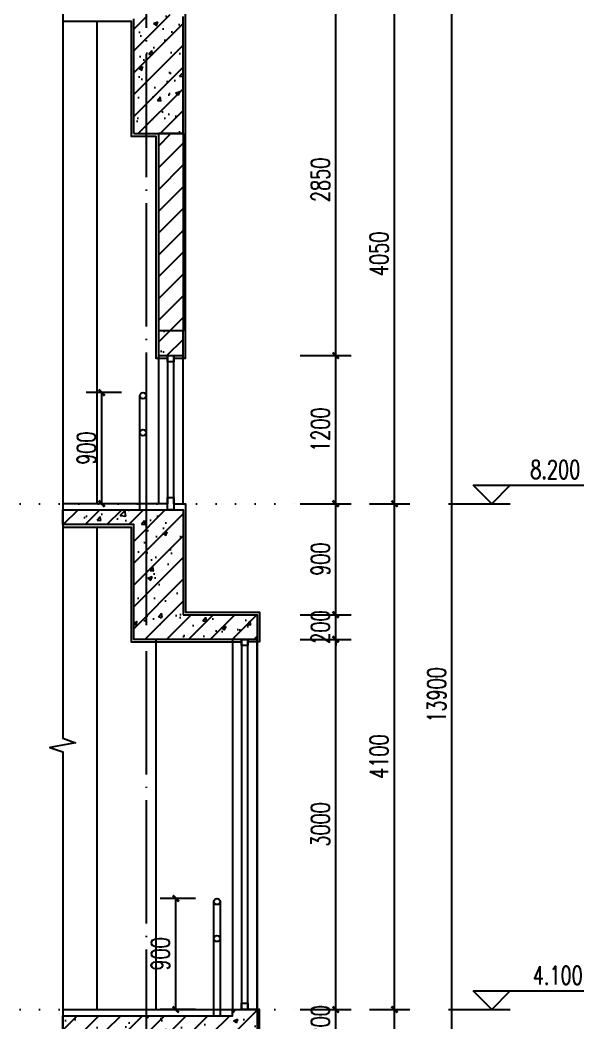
# Model space of a CAD drawing. Header units: millimetres. Extents: x -1048436 to -185795, y -983427 to 400387.
# Drawn here: x -598216 to -593645, y -731923 to -723794 of the extents above; entities that cross this region are included whole.
import ezdxf

# ---------------------------------------------------------------- set-up
doc = ezdxf.new("R2010")
doc.units = ezdxf.units.MM
doc.header["$LTSCALE"] = 500
doc.linetypes.add('DOT2', pattern=[3.175, 0, -3.175])
doc.linetypes.add('DOTE', pattern=[2.42, 2, -0.2, 0.02, -0.2])
for name, color, linetype in [('PUB_DIM', 3, 'Continuous'), ('建-填充', 9, 'Continuous'), ('建-墙', 254, 'Continuous'), ('建-墙-完成面', 95, 'Continuous'), ('建-墙-混凝土墙', 6, 'Continuous'), ('建-文字', 4, 'Continuous'), ('建-楼层线', 1, 'DOT2'), ('建-楼梯-扶手栏杆', 3, 'Continuous'), ('建-窗', 135, 'Continuous'), ('建-符号', 13, 'Continuous'), ('建-轴线', 16, 'DOTE')]:
    doc.layers.add(name, color=color, linetype=linetype)
doc.styles.add('_TCH_DIM', font='SIMPLEX', dxfattribs={"bigfont": 'GBCBIG'})
doc.styles.add('_TCH_DIM_T3', font='SIMPLEX', dxfattribs={"width": 0.705882, "bigfont": 'GBCBIG'})
doc.dimstyles.new('_TCH_ARCH&&50', dxfattribs={"dimtxt": 148.75, "dimasz": 50, "dimexe": 125, "dimexo": 150, "dimgap": 50, "dimtad": 1, "dimdec": 0, "dimzin": 0, "dimdsep": 46, "dimtxsty": '_TCH_DIM_T3', "dimblk": 'ARCHTICK', "dimcen": 0.09, "dimclrt": 7, "dimazin": 2, "dimtfac": 1, "dimtdec": 0, "dimtix": 1, "dimtmove": 2, "dimatfit": 3, "dimldrblk": 'ARCHTICK', "dimfxl": 1, "dimtolj": 1, "dimtzin": 0, "dimarcsym": 0})
pattern_1 = [(45, (194675.77, -145175.7), (-88.388348, 88.388348), []), (50, (194675.77, -145175.7), (358.63009, -31.37607), [37.5, -412.5]), (355, (194675.77, -145175.7), (-69.37567, 376.09607), [30, -330]), (100.4514, (194705.65, -145178.3), (289.25469, 344.71977), [31.8701, -350.57106]), (46.1842, (194675.77, -145075.7), (533.62052, -82.7595), [56.25, -618.75]), (96.6356, (194720.24, -145082.6), (467.33135, 487.05894), [47.80514, -525.8565]), (351.1842, (194675.77, -145075.7), (467.33097, 487.0593), [45, -495]), (21, (194725.77, -145100.7), (298.45353, -201.309445), [37.5, -412.5]), (326, (194725.77, -145100.7), (121.65767, 362.57502), [30, -330]), (71.4514, (194750.64, -145117.47), (420.11131, 161.26525), [31.8701, -350.57106]), (37.5, (194675.77, -145175.7), (6.079928, 166.446927), [0, -326, 0, -335, 0, -331.25]), (7.5, (194675.77, -145175.7), (131.53477, 197.205856), [0, -191, 0, -318.5, 0, -126.25]), (327.5, (194564.27, -145175.7), (266.911218, -11.277436), [0, -125, 0, -390, 0, -517.5]), (317.5, (194514.27, -145175.7), (291.593085, 50.05249), [0, -162.5, 0, -259, 0, -367.5])]

# ---------------------------------------------------------------- blocks, each defined once
blk = doc.blocks.new('_ArchTick')
at = {"color": 0, "linetype": 'ByBlock', "const_width": 0.4}
blk.add_lwpolyline([(-0.5, -0.5), (0.5, 0.5)], dxfattribs=at)
blk = doc.blocks.new('*D954')
at = {"layer": 'Defpoints', "color": 0, "transparency": 16777216}
for p in [(-595055.8, -722313.6), (-594714.8, -722313.6), (-595055.8, -736213.6)]:
    blk.add_point(p, dxfattribs=at)
at = {"layer": 'PUB_DIM', "color": 0, "lineweight": -2, "transparency": 16777216}
for p, q in [((-594905.8, -722313.6), (-594589.8, -722313.6)), ((-594714.8, -736213.6), (-594714.8, -722313.6)), ((-594905.8, -736213.6), (-594589.8, -736213.6))]:
    blk.add_line(p, q, dxfattribs=at)
at = {"layer": 'PUB_DIM', "color": 0, "lineweight": -2, "transparency": 16777216, "xscale": 50, "yscale": 50, "zscale": 50}
for p, rotation in [((-594714.8, -722313.6), 90), ((-594714.8, -736213.6), 270)]:
    blk.add_blockref('_ArchTick', p, dxfattribs=dict(at, rotation=rotation))
at = {"layer": 'PUB_DIM', "color": 7, "transparency": 16777216, "insert": (-594839.2, -729263.6), "char_height": 148.75, "attachment_point": 5, "rotation": 90, "style": '_TCH_DIM_T3'}
blk.add_mtext('\\A1;13900', dxfattribs=at)
blk = doc.blocks.new('*D956')
at = {"layer": 'Defpoints', "color": 0, "transparency": 16777216}
for p in [(-595532.3, -723663.6), (-595180.8, -723663.6), (-595532.3, -727713.6)]:
    blk.add_point(p, dxfattribs=at)
at = {"layer": 'PUB_DIM', "color": 0, "lineweight": -2, "transparency": 16777216}
for p, q in [((-595382.3, -723663.6), (-595055.8, -723663.6)), ((-595180.8, -727713.6), (-595180.8, -723663.6)), ((-595382.3, -727713.6), (-595055.8, -727713.6))]:
    blk.add_line(p, q, dxfattribs=at)
at = {"layer": 'PUB_DIM', "color": 0, "lineweight": -2, "transparency": 16777216, "xscale": 50, "yscale": 50, "zscale": 50}
for p, rotation in [((-595180.8, -723663.6), 90), ((-595180.8, -727713.6), 270)]:
    blk.add_blockref('_ArchTick', p, dxfattribs=dict(at, rotation=rotation))
at = {"layer": 'PUB_DIM', "color": 7, "transparency": 16777216, "insert": (-595305.2, -725688.6), "char_height": 148.75, "attachment_point": 5, "rotation": 90, "style": '_TCH_DIM_T3'}
blk.add_mtext('\\A1;4050', dxfattribs=at)
blk = doc.blocks.new('*D957')
at = {"layer": 'Defpoints', "color": 0, "transparency": 16777216}
for p in [(-595532.3, -727713.6), (-595180.8, -727713.6), (-595532.3, -731813.6)]:
    blk.add_point(p, dxfattribs=at)
at = {"layer": 'PUB_DIM', "color": 0, "lineweight": -2, "transparency": 16777216}
for p, q in [((-595382.3, -727713.6), (-595055.8, -727713.6)), ((-595180.8, -731813.6), (-595180.8, -727713.6)), ((-595382.3, -731813.6), (-595055.8, -731813.6))]:
    blk.add_line(p, q, dxfattribs=at)
at = {"layer": 'PUB_DIM', "color": 0, "lineweight": -2, "transparency": 16777216, "xscale": 50, "yscale": 50, "zscale": 50}
for p, rotation in [((-595180.8, -727713.6), 90), ((-595180.8, -731813.6), 270)]:
    blk.add_blockref('_ArchTick', p, dxfattribs=dict(at, rotation=rotation))
at = {"layer": 'PUB_DIM', "color": 7, "transparency": 16777216, "insert": (-595305.2, -729763.6), "char_height": 148.75, "attachment_point": 5, "rotation": 90, "style": '_TCH_DIM_T3'}
blk.add_mtext('\\A1;4100', dxfattribs=at)
blk = doc.blocks.new('*D958')
at = {"layer": 'Defpoints', "color": 0, "transparency": 16777216}
for p in [(-595532.3, -731813.6), (-595180.8, -731813.6), (-595532.3, -735913.6)]:
    blk.add_point(p, dxfattribs=at)
at = {"layer": 'PUB_DIM', "color": 0, "lineweight": -2, "transparency": 16777216}
for p, q in [((-595382.3, -731813.6), (-595055.8, -731813.6)), ((-595180.8, -735913.6), (-595180.8, -731813.6)), ((-595382.3, -735913.6), (-595055.8, -735913.6))]:
    blk.add_line(p, q, dxfattribs=at)
at = {"layer": 'PUB_DIM', "color": 0, "lineweight": -2, "transparency": 16777216, "xscale": 50, "yscale": 50, "zscale": 50}
for p, rotation in [((-595180.8, -731813.6), 90), ((-595180.8, -735913.6), 270)]:
    blk.add_blockref('_ArchTick', p, dxfattribs=dict(at, rotation=rotation))
at = {"layer": 'PUB_DIM', "color": 7, "transparency": 16777216, "insert": (-595305.2, -733863.6), "char_height": 148.75, "attachment_point": 5, "rotation": 90, "style": '_TCH_DIM_T3'}
blk.add_mtext('\\A1;4100', dxfattribs=at)
blk = doc.blocks.new('*D1030')
at = {"layer": 'Defpoints', "color": 0, "transparency": 16777216}
for p in [(-596954.3, -730913.6), (-596645, -730913.6), (-596645, -731813.6)]:
    blk.add_point(p, dxfattribs=at)
at = {"layer": 'PUB_DIM', "color": 0, "lineweight": -2, "transparency": 16777216}
for p, q in [((-596795, -730913.6), (-597079.3, -730913.6)), ((-596954.3, -731813.6), (-596954.3, -730913.6)), ((-596795, -731813.6), (-597079.3, -731813.6))]:
    blk.add_line(p, q, dxfattribs=at)
at = {"layer": 'PUB_DIM', "color": 0, "lineweight": -2, "transparency": 16777216, "xscale": 50, "yscale": 50, "zscale": 50}
for p, rotation in [((-596954.3, -730913.6), 90), ((-596954.3, -731813.6), 270)]:
    blk.add_blockref('_ArchTick', p, dxfattribs=dict(at, rotation=rotation))
at = {"layer": 'PUB_DIM', "color": 7, "transparency": 16777216, "insert": (-597078.6, -731363.6), "char_height": 148.75, "attachment_point": 5, "rotation": 90, "style": '_TCH_DIM_T3'}
blk.add_mtext('\\A1;900', dxfattribs=at)
blk = doc.blocks.new('*D1031')
at = {"layer": 'Defpoints', "color": 0, "transparency": 16777216}
for p in [(-597554.3, -726813.6), (-597245, -726813.6), (-597245, -727713.6)]:
    blk.add_point(p, dxfattribs=at)
at = {"layer": 'PUB_DIM', "color": 0, "lineweight": -2, "transparency": 16777216}
for p, q in [((-597395, -726813.6), (-597679.3, -726813.6)), ((-597554.3, -727713.6), (-597554.3, -726813.6)), ((-597395, -727713.6), (-597679.3, -727713.6))]:
    blk.add_line(p, q, dxfattribs=at)
at = {"layer": 'PUB_DIM', "color": 0, "lineweight": -2, "transparency": 16777216, "xscale": 50, "yscale": 50, "zscale": 50}
for p, rotation in [((-597554.3, -726813.6), 90), ((-597554.3, -727713.6), 270)]:
    blk.add_blockref('_ArchTick', p, dxfattribs=dict(at, rotation=rotation))
at = {"layer": 'PUB_DIM', "color": 7, "transparency": 16777216, "insert": (-597678.6, -727263.6), "char_height": 148.75, "attachment_point": 5, "rotation": 90, "style": '_TCH_DIM_T3'}
blk.add_mtext('\\A1;900', dxfattribs=at)
blk = doc.blocks.new('*D1033')
at = {"layer": 'Defpoints', "color": 0, "transparency": 16777216}
for p in [(-596095.5, -723663.6), (-595657.3, -723663.6), (-596095.5, -726513.6)]:
    blk.add_point(p, dxfattribs=at)
at = {"layer": 'PUB_DIM', "color": 0, "lineweight": -2, "transparency": 16777216}
for p, q in [((-595945.5, -723663.6), (-595532.3, -723663.6)), ((-595657.3, -726513.6), (-595657.3, -723663.6)), ((-595945.5, -726513.6), (-595532.3, -726513.6))]:
    blk.add_line(p, q, dxfattribs=at)
at = {"layer": 'PUB_DIM', "color": 0, "lineweight": -2, "transparency": 16777216, "xscale": 50, "yscale": 50, "zscale": 50}
for p, rotation in [((-595657.3, -723663.6), 90), ((-595657.3, -726513.6), 270)]:
    blk.add_blockref('_ArchTick', p, dxfattribs=dict(at, rotation=rotation))
at = {"layer": 'PUB_DIM', "color": 7, "transparency": 16777216, "insert": (-595781.6, -725088.6), "char_height": 148.75, "attachment_point": 5, "rotation": 90, "style": '_TCH_DIM_T3'}
blk.add_mtext('\\A1;2850', dxfattribs=at)
blk = doc.blocks.new('*D1034')
at = {"layer": 'Defpoints', "color": 0, "transparency": 16777216}
for p in [(-596095.5, -726513.6), (-595657.3, -726513.6), (-596095.5, -727713.6)]:
    blk.add_point(p, dxfattribs=at)
at = {"layer": 'PUB_DIM', "color": 0, "lineweight": -2, "transparency": 16777216}
for p, q in [((-595945.5, -726513.6), (-595532.3, -726513.6)), ((-595657.3, -727713.6), (-595657.3, -726513.6)), ((-595945.5, -727713.6), (-595532.3, -727713.6))]:
    blk.add_line(p, q, dxfattribs=at)
at = {"layer": 'PUB_DIM', "color": 0, "lineweight": -2, "transparency": 16777216, "xscale": 50, "yscale": 50, "zscale": 50}
for p, rotation in [((-595657.3, -726513.6), 90), ((-595657.3, -727713.6), 270)]:
    blk.add_blockref('_ArchTick', p, dxfattribs=dict(at, rotation=rotation))
at = {"layer": 'PUB_DIM', "color": 7, "transparency": 16777216, "insert": (-595781.6, -727113.6), "char_height": 148.75, "attachment_point": 5, "rotation": 90, "style": '_TCH_DIM_T3'}
blk.add_mtext('\\A1;1200', dxfattribs=at)
blk = doc.blocks.new('*D1035')
at = {"layer": 'Defpoints', "color": 0, "transparency": 16777216}
for p in [(-596095.5, -727713.6), (-595657.3, -727713.6), (-596095.5, -728613.6)]:
    blk.add_point(p, dxfattribs=at)
at = {"layer": 'PUB_DIM', "color": 0, "lineweight": -2, "transparency": 16777216}
for p, q in [((-595945.5, -727713.6), (-595532.3, -727713.6)), ((-595657.3, -728613.6), (-595657.3, -727713.6)), ((-595945.5, -728613.6), (-595532.3, -728613.6))]:
    blk.add_line(p, q, dxfattribs=at)
at = {"layer": 'PUB_DIM', "color": 0, "lineweight": -2, "transparency": 16777216, "xscale": 50, "yscale": 50, "zscale": 50}
for p, rotation in [((-595657.3, -727713.6), 90), ((-595657.3, -728613.6), 270)]:
    blk.add_blockref('_ArchTick', p, dxfattribs=dict(at, rotation=rotation))
at = {"layer": 'PUB_DIM', "color": 7, "transparency": 16777216, "insert": (-595781.6, -728163.6), "char_height": 148.75, "attachment_point": 5, "rotation": 90, "style": '_TCH_DIM_T3'}
blk.add_mtext('\\A1;900', dxfattribs=at)
blk = doc.blocks.new('*D1036')
at = {"layer": 'Defpoints', "color": 0, "transparency": 16777216}
for p in [(-596095.5, -728613.6), (-595657.3, -728613.6), (-596095.5, -728813.6)]:
    blk.add_point(p, dxfattribs=at)
at = {"layer": 'PUB_DIM', "color": 0, "lineweight": -2, "transparency": 16777216}
for p, q in [((-595657.3, -728613.6), (-595657.3, -728563.6)), ((-595945.5, -728613.6), (-595532.3, -728613.6)), ((-595657.3, -728813.6), (-595657.3, -728613.6)), ((-595945.5, -728813.6), (-595532.3, -728813.6)), ((-595657.3, -728813.6), (-595657.3, -728863.6))]:
    blk.add_line(p, q, dxfattribs=at)
at = {"layer": 'PUB_DIM', "color": 0, "lineweight": -2, "transparency": 16777216, "xscale": 50, "yscale": 50, "zscale": 50}
for p, rotation in [((-595657.3, -728613.6), 270), ((-595657.3, -728813.6), 90)]:
    blk.add_blockref('_ArchTick', p, dxfattribs=dict(at, rotation=rotation))
at = {"layer": 'PUB_DIM', "color": 7, "transparency": 16777216, "insert": (-595781.6, -728713.6), "char_height": 148.75, "attachment_point": 5, "rotation": 90, "style": '_TCH_DIM_T3'}
blk.add_mtext('\\A1;200', dxfattribs=at)
blk = doc.blocks.new('*D1037')
at = {"layer": 'Defpoints', "color": 0, "transparency": 16777216}
for p in [(-596095.5, -728813.6), (-595657.3, -728813.6), (-596095.5, -731813.6)]:
    blk.add_point(p, dxfattribs=at)
at = {"layer": 'PUB_DIM', "color": 0, "lineweight": -2, "transparency": 16777216}
for p, q in [((-595945.5, -728813.6), (-595532.3, -728813.6)), ((-595657.3, -731813.6), (-595657.3, -728813.6)), ((-595945.5, -731813.6), (-595532.3, -731813.6))]:
    blk.add_line(p, q, dxfattribs=at)
at = {"layer": 'PUB_DIM', "color": 0, "lineweight": -2, "transparency": 16777216, "xscale": 50, "yscale": 50, "zscale": 50}
for p, rotation in [((-595657.3, -728813.6), 90), ((-595657.3, -731813.6), 270)]:
    blk.add_blockref('_ArchTick', p, dxfattribs=dict(at, rotation=rotation))
at = {"layer": 'PUB_DIM', "color": 7, "transparency": 16777216, "insert": (-595781.6, -730313.6), "char_height": 148.75, "attachment_point": 5, "rotation": 90, "style": '_TCH_DIM_T3'}
blk.add_mtext('\\A1;3000', dxfattribs=at)
blk = doc.blocks.new('*D1038')
at = {"layer": 'Defpoints', "color": 0, "transparency": 16777216}
for p in [(-596095.5, -731813.6), (-595657.3, -731813.6), (-596095.5, -732013.6)]:
    blk.add_point(p, dxfattribs=at)
at = {"layer": 'PUB_DIM', "color": 0, "lineweight": -2, "transparency": 16777216}
for p, q in [((-595657.3, -731813.6), (-595657.3, -731763.6)), ((-595945.5, -731813.6), (-595532.3, -731813.6)), ((-595657.3, -732013.6), (-595657.3, -731813.6)), ((-595945.5, -732013.6), (-595532.3, -732013.6)), ((-595657.3, -732013.6), (-595657.3, -732063.6))]:
    blk.add_line(p, q, dxfattribs=at)
at = {"layer": 'PUB_DIM', "color": 0, "lineweight": -2, "transparency": 16777216, "xscale": 50, "yscale": 50, "zscale": 50}
for p, rotation in [((-595657.3, -731813.6), 270), ((-595657.3, -732013.6), 90)]:
    blk.add_blockref('_ArchTick', p, dxfattribs=dict(at, rotation=rotation))
at = {"layer": 'PUB_DIM', "color": 7, "transparency": 16777216, "insert": (-595781.6, -731913.6), "char_height": 148.75, "attachment_point": 5, "rotation": 90, "style": '_TCH_DIM_T3'}
blk.add_mtext('\\A1;200', dxfattribs=at)

msp = doc.modelspace()

# ---------------------------------------------------------------- hatches: boundary and pattern name
at = {"layer": '建-填充'}
h = msp.add_hatch(dxfattribs=at)
h.set_pattern_fill('钢筋混凝土', color=256, scale=50, style=0)
h.set_pattern_definition([(45, (0, 0), (-88.388348, 88.388348), []), (50, (0, 0), (358.63009, -31.37607), [37.5, -412.5]), (355, (0, 0), (-69.37567, 376.09607), [30, -330]), (100.4514, (29.9, -2.6), (289.25469, 344.71977), [31.8701, -350.57106]), (46.1842, (0, 100), (533.62052, -82.7595), [56.25, -618.75]), (96.6356, (44.47, 93.1), (467.33135, 487.05894), [47.80514, -525.8565]), (351.1842, (0, 100), (467.33097, 487.0593), [45, -495]), (21, (50, 75), (298.45353, -201.309445), [37.5, -412.5]), (326, (50, 75), (121.65767, 362.57502), [30, -330]), (71.4514, (74.87, 58.22), (420.11131, 161.26525), [31.8701, -350.57106]), (37.5, (0, 0), (6.079928, 166.446927), [0, -326, 0, -335, 0, -331.25]), (7.5, (0, 0), (131.53477, 197.205856), [0, -191, 0, -318.5, 0, -126.25]), (327.5, (-111.5, 0), (266.911218, -11.277436), [0, -125, 0, -390, 0, -517.5]), (317.5, (-161.5, 0), (291.593085, 50.05249), [0, -162.5, 0, -259, 0, -367.5])])
h.paths.add_polyline_path([(-596895, -724713.6), (-596895, -723763.6), (-597095, -723736.9), (-597295, -723783.6), (-597295, -724713.6)])
h = msp.add_hatch(dxfattribs=at)
h.set_pattern_fill('普通砖', color=256, scale=50, style=0)
h.set_pattern_definition([(45, (0, 89.76), (-88.388383, 88.388383), [])])
h.paths.add_polyline_path([(-597095, -724713.6), (-597095, -726313.6), (-596895, -726313.6), (-596895, -724713.6)])
h = msp.add_hatch(dxfattribs=at)
h.set_pattern_fill('钢筋混凝土', color=256, scale=50, style=0)
h.set_pattern_definition(pattern_1)
h.paths.add_polyline_path([(-596895, -726513.6), (-596895, -726313.6), (-597095, -726313.6), (-597095, -726513.6)])
h = msp.add_hatch(dxfattribs=at)
h.set_pattern_fill('钢筋混凝土', color=256, scale=50, style=0)
h.set_pattern_definition(pattern_1)
h.paths.add_polyline_path([(-596895, -728613.6), (-596295, -728613.6), (-596295, -728813.6), (-597295, -728813.6), (-597295, -727883.6), (-597870.7, -727883.6), (-597870.7, -727763.6), (-597295, -727763.6), (-596895, -727763.6)])
h = msp.add_hatch(dxfattribs=at)
h.set_pattern_fill('钢筋混凝土', color=256, scale=50, style=0)
h.set_pattern_definition([(45, (-292098.65, 662912.63), (-88.388348, 88.388348), []), (50, (-292098.65, 662912.63), (358.63009, -31.37607), [37.5, -412.5]), (355, (-292098.65, 662912.63), (-69.37567, 376.09607), [30, -330]), (100.4514, (-292068.77, 662910), (289.25469, 344.71977), [31.870095, -350.57106]), (46.1842, (-292098.65, 663012.63), (533.62052, -82.75951), [56.25, -618.75]), (96.6356, (-292054.2, 663005.73), (467.33135, 487.05894), [47.80514, -525.8565]), (351.1842, (-292098.65, 663012.63), (467.33097, 487.0593), [45, -495]), (21, (-292048.65, 662987.63), (298.453526, -201.309445), [37.5, -412.5]), (326, (-292048.65, 662987.63), (121.65767, 362.57502), [30, -330]), (71.4514, (-292023.78, 662970.85), (420.111314, 161.26525), [31.870095, -350.57106]), (37.5, (-292098.65, 662912.63), (6.079928, 166.446927), [0, -326, 0, -335, 0, -331.25]), (7.5, (-292098.65, 662912.63), (131.534769, 197.205856), [0, -191, 0, -318.5, 0, -126.25]), (327.5, (-292210.15, 662912.63), (266.911218, -11.277436), [0, -125, 0, -390, 0, -517.5]), (317.5, (-292260.15, 662912.63), (291.593085, 50.05249), [0, -162.5, 0, -259, 0, -367.5])])
h.paths.add_polyline_path([(-596895, -732013.6), (-596895, -732913.6), (-597295, -732913.6), (-597295, -731983.6), (-597870.7, -731983.6), (-597870.7, -731863.6), (-596495, -731863.6), (-596495, -731813.6), (-596295, -731813.6), (-596295, -732013.6)])

# ---------------------------------------------------------------- linework, layer by layer
for p, q in [((-597595, -723803.6), (-597595, -727713.6)), ((-597595, -727903.6), (-597595, -731813.6)), ((-597115, -728813.6), (-597115, -731813.6)), ((-596295, -728813.6), (-596295, -731863.6))]:
    msp.add_line(p, q)
at = {"layer": '建-墙'}
for p, q in [((-597095, -724713.6), (-597095, -726313.6)), ((-596895, -724713.6), (-597095, -724713.6)), ((-596895, -724713.6), (-596895, -726313.6)), ((-596895, -726313.6), (-597095, -726313.6))]:
    msp.add_line(p, q, dxfattribs=at)
at = {"layer": '建-墙-完成面'}
for p, q in [((-597020, -727713.6), (-597870.7, -727713.6)), ((-597870.7, -731813.6), (-596420, -731813.6))]:
    msp.add_line(p, q, dxfattribs=at)
for points in [[(-596970, -726533.6), (-596875, -726533.6), (-596875, -722293.6), (-597115, -722293.6), (-597115, -723613.6), (-597415, -723613.6), (-597415, -723563.6), (-597870.7, -723529.9)], [(-597870.7, -723803.6), (-597315, -723803.6), (-597315, -724733.6), (-597115, -724733.6), (-597115, -726533.6), (-597020, -726533.6)], [(-596970, -727713.6), (-596875, -727713.6), (-596875, -728593.6), (-596275, -728593.6), (-596275, -728833.6), (-596370, -728833.6)], [(-597870.7, -727903.6), (-597315, -727903.6), (-597315, -728833.6), (-596420, -728833.6)], [(-596970, -732933.6), (-596875, -732933.6), (-596875, -732033.6), (-596275, -732033.6), (-596275, -731813.6), (-596370, -731813.6)]]:
    msp.add_lwpolyline(points, dxfattribs=at)
at = {"layer": '建-墙-混凝土墙'}
for p, q in [((-597295, -724713.6), (-597295, -723783.6)), ((-596895, -724713.6), (-596895, -723763.6)), ((-597295, -724713.6), (-596895, -724713.6))]:
    msp.add_line(p, q, dxfattribs=at)
msp.add_lwpolyline([(-596895, -726513.6), (-596895, -726313.6), (-597095, -726313.6), (-597095, -726513.6), (-596895, -726513.6)], close=True, dxfattribs=at)
for points in [[(-596895, -728613.6), (-596295, -728613.6), (-596295, -728813.6), (-597295, -728813.6), (-597295, -727883.6), (-597870.7, -727883.6), (-597870.7, -727763.6), (-597295, -727763.6), (-596895, -727763.6), (-596895, -728613.6)], [(-596895, -732013.6), (-596895, -732913.6), (-597295, -732913.6), (-597295, -731983.6), (-597870.7, -731983.6), (-597870.7, -731863.6), (-596495, -731863.6), (-596495, -731813.6), (-596295, -731813.6), (-596295, -732013.6), (-596895, -732013.6)]]:
    msp.add_lwpolyline(points, dxfattribs=at)
at = {"layer": '建-楼层线', "ltscale": 0.1}
for p, q in [((-598216.3, -727713.6), (-595945.5, -727713.6)), ((-598216.3, -727713.6), (-595945.5, -727713.6)), ((-598216.3, -731813.6), (-595945.5, -731813.6))]:
    msp.add_line(p, q, dxfattribs=at)
at = {"layer": '建-楼梯-扶手栏杆'}
for p, q in [((-597245, -727763.6), (-597245, -726838.6)), ((-597195, -726838.6), (-597195, -727763.6)), ((-596645, -731863.6), (-596645, -730938.6)), ((-596595, -730938.6), (-596595, -731863.6))]:
    msp.add_line(p, q, dxfattribs=at)
for centre in [(-597220, -726838.6), (-597220, -727138.6), (-596620, -730938.6), (-596620, -731238.6)]:
    msp.add_circle(centre, 25, dxfattribs=at)
at = {"layer": '建-窗', "linetype": 'Continuous'}
for p, q in [((-597095, -726513.6), (-597095, -727713.6)), ((-597020, -726513.6), (-597020, -727713.6)), ((-596970, -727713.6), (-596970, -726513.6)), ((-596895, -727713.6), (-596895, -726513.6)), ((-596495, -728813.6), (-596495, -731813.6)), ((-596420, -728813.6), (-596420, -731813.6)), ((-596370, -731813.6), (-596370, -728813.6)), ((-596295, -731813.6), (-596295, -728813.6))]:
    msp.add_line(p, q, dxfattribs=at)
for points in [[(-597020, -726513.6), (-597020, -726513.6), (-596970, -726513.6), (-596970, -726513.6), (-596970, -726563.6), (-596970, -726563.6), (-597020, -726563.6), (-597020, -726563.6)], [(-597020, -727663.6), (-597020, -727663.6), (-596970, -727663.6), (-596970, -727663.6), (-596970, -727713.6), (-596970, -727763.6), (-597020, -727763.6), (-597020, -727713.6)], [(-596420, -728813.6), (-596420, -728813.6), (-596370, -728813.6), (-596370, -728813.6), (-596370, -728863.6), (-596370, -728863.6), (-596420, -728863.6), (-596420, -728863.6)], [(-596420, -731763.6), (-596420, -731763.6), (-596370, -731763.6), (-596370, -731763.6), (-596370, -731813.6), (-596370, -731813.6), (-596420, -731813.6), (-596420, -731813.6)]]:
    msp.add_lwpolyline(points, close=True, dxfattribs=at)
at = {"layer": '建-符号'}
for p, q in [((-594392.1, -727713.6), (-594542.1, -727563.6)), ((-594542.1, -727563.6), (-593645.1, -727563.6)), ((-594392.1, -727713.6), (-594242.1, -727563.6)), ((-594742.1, -727713.6), (-594242.1, -727713.6)), ((-594392.1, -731813.6), (-594542.1, -731663.6)), ((-594542.1, -731663.6), (-593645.1, -731663.6)), ((-594392.1, -731813.6), (-594242.1, -731663.6)), ((-594742.1, -731813.6), (-594242.1, -731813.6))]:
    msp.add_line(p, q, dxfattribs=at)
msp.add_lwpolyline([(-597870.7, -722123.8), (-597870.7, -729613.7), (-597765.7, -729651.9), (-597975.7, -729689), (-597870.7, -729726.2), (-597870.7, -737216.2)], dxfattribs=at)
at = {"layer": '建-轴线'}
msp.add_line((-597195, -721647.8), (-597195, -737042.6), dxfattribs=at)

# ---------------------------------------------------------------- texts
at = {"layer": '建-文字', "style": '_TCH_DIM', "width": 0.705882}
for s, p in [('8.200', (-594080.1, -727511.1)), ('4.100', (-594060.1, -731611.1))]:
    msp.add_text(s, height=148.75, dxfattribs=at).set_placement(p)

# ---------------------------------------------------------------- dimensions: what is measured, and where the dimension line sits
at = {"layer": 'PUB_DIM'}
for p1, p2, distance, picture, middle in [((-595055.8, -736213.6), (-595055.8, -722313.6), -341, '*D954', (-594839.2, -729263.6)), ((-596095.5, -726513.6), (-596095.5, -723663.6), -438.2, '*D1033', (-595781.6, -725088.6)), ((-595532.3, -727713.6), (-595532.3, -723663.6), -351.4, '*D956', (-595305.2, -725688.6)), ((-596095.5, -727713.6), (-596095.5, -726513.6), -438.2, '*D1034', (-595781.6, -727113.6)), ((-597245, -727713.6), (-597245, -726813.6), 309.2, '*D1031', (-597678.6, -727263.6)), ((-596095.5, -728613.6), (-596095.5, -727713.6), -438.2, '*D1035', (-595781.6, -728163.6)), ((-595532.3, -731813.6), (-595532.3, -727713.6), -351.4, '*D957', (-595305.2, -729763.6)), ((-596095.5, -728813.6), (-596095.5, -728613.6), -438.2, '*D1036', (-595781.6, -728713.6)), ((-596095.5, -731813.6), (-596095.5, -728813.6), -438.2, '*D1037', (-595781.6, -730313.6)), ((-596645, -731813.6), (-596645, -730913.6), 309.2, '*D1030', (-597078.6, -731363.6)), ((-596095.5, -732013.6), (-596095.5, -731813.6), -438.2, '*D1038', (-595781.6, -731913.6)), ((-595532.3, -735913.6), (-595532.3, -731813.6), -351.4, '*D958', (-595305.2, -733863.6))]:
    dim = msp.add_aligned_dim(p1=p1, p2=p2, distance=distance, dimstyle='_TCH_ARCH&&50', dxfattribs=at)
    dim.commit()
    dim.dimension.update_dxf_attribs({"geometry": picture, "text_midpoint": middle})

doc.saveas('drawing.dxf')
